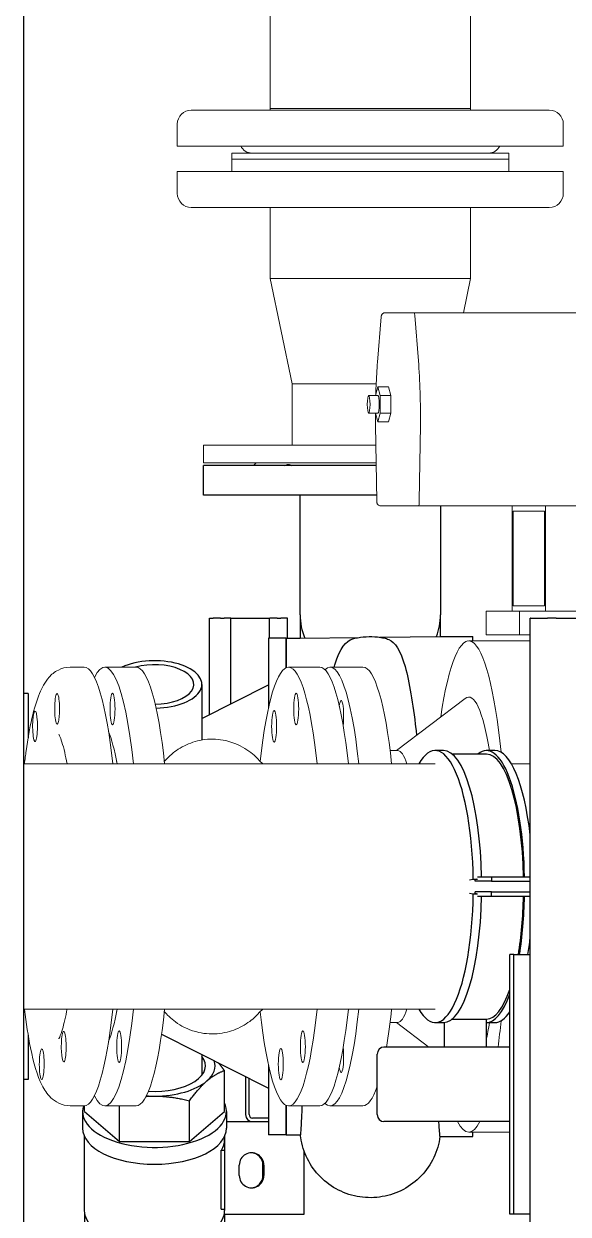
# Model space of a CAD drawing. Header units: millimetres. Extents: x 0 to 157650, y 0 to 89100.
# Drawn here: x 118070 to 119001, y 9935 to 11970 of the extents above; entities that cross this region are included whole.
import ezdxf

# ---------------------------------------------------------------- set-up
doc = ezdxf.new("R2010")
doc.units = ezdxf.units.MM
doc.header["$LTSCALE"] = 150
doc.layers.add('P_Biomass (BM)', color=150, linetype='Continuous', lineweight=18, true_color=0x007fff)
doc.layers.add('Visible', color=7, linetype='Continuous', lineweight=25)

msp = doc.modelspace()

# ---------------------------------------------------------------- linework, layer by layer
at = {"layer": 'P_Biomass (BM)'}
for p, q in [((118491.4, 12866.5), (118491.4, 11825.5)), ((118834.3, 12866.5), (118834.3, 11825.5)), ((118834.3, 11825.5), (118491.4, 11825.5)), ((118491.4, 11822.5), (118491.4, 11825.5)), ((118491.4, 11825.5), (118834.3, 11825.5)), ((118834.3, 11822.5), (118834.3, 11825.5)), ((118968.8, 11822.5), (118356.8, 11822.5)), ((118332.8, 11761), (118332.8, 11798.5)), ((118992.8, 11761), (118992.8, 11798.5)), ((118992.8, 11761), (118332.8, 11761)), ((118899.8, 11749), (118425.8, 11749)), ((118425.8, 11738.5), (118425.8, 11749)), ((118899.8, 11738.5), (118899.8, 11749)), ((118899.8, 11738.5), (118425.8, 11738.5)), ((118425.8, 11738.5), (118899.8, 11738.5)), ((118425.8, 11738.5), (118425.8, 11717.5)), ((118899.8, 11738.5), (118899.8, 11717.5)), ((118332.8, 11717.5), (118992.8, 11717.5)), ((118332.8, 11717.5), (118332.8, 11680)), ((118992.8, 11717.5), (118992.8, 11680)), ((118356.8, 11656), (118968.8, 11656)), ((118491.4, 11656), (118491.4, 11534.5)), ((118834.3, 11656), (118834.3, 11534.5)), ((118491.4, 11534.5), (118834.3, 11534.5)), ((118529.5, 11354.5), (118491.4, 11534.5)), ((118821.9, 11476), (118834.3, 11534.5)), ((118681.4, 11468.9), (118675.2, 11391.7)), ((118712.1, 11476), (118687.8, 11476)), ((118737.6, 11476), (118712.1, 11476)), ((119421.3, 11476), (118737.6, 11476)), ((118745.1, 11394), (118738.8, 11471.1)), ((118745.1, 11394), (118738.8, 11471.1)), ((118529.5, 11354.5), (118672.9, 11354.5)), ((118529.5, 11354.5), (118529.5, 11249.5)), ((118675.7, 11349.6), (118671.6, 11334.5)), ((118694, 11349.6), (118675.7, 11349.6)), ((118679.8, 11334.5), (118675.7, 11349.6)), ((118694, 11349.6), (118698.2, 11334.5)), ((118675.7, 11334.4), (118660, 11334.4)), ((118671.6, 11334.5), (118671.6, 11334.4)), ((118698.2, 11334.5), (118679.8, 11334.5)), ((118679.8, 11304.3), (118679.8, 11334.5)), ((118698.2, 11334.5), (118698.2, 11304.3)), ((118675.7, 11304.4), (118660, 11304.4)), ((118671.6, 11304.4), (118671.6, 11304.3)), ((118671.6, 11304.3), (118675.7, 11289.3)), ((118675.7, 11289.3), (118679.8, 11304.3)), ((118698.2, 11304.3), (118679.8, 11304.3)), ((118698.2, 11304.3), (118694, 11289.3)), ((118671.9, 11284.1), (118673.8, 11154.7)), ((118694, 11289.3), (118675.7, 11289.3)), ((118746.6, 11154.2), (118748.5, 11283.6)), ((118746.6, 11154.2), (118748.5, 11283.6)), ((118672.4, 11249.5), (118377.8, 11249.5)), ((118377.8, 11249.5), (118377.8, 11219.5)), ((118377.8, 11219.5), (118672.8, 11219.5)), ((118680.2, 11146), (118719.7, 11146)), ((118745.2, 11146), (118719.7, 11146)), ((118745.2, 11146), (118953.7, 11146)), ((118905.6, 11146), (118905.6, 10966)), ((118907.1, 10975), (118907.1, 11137)), ((118907.1, 11137), (118960.9, 11137)), ((118962.4, 11146), (118953.7, 11146)), ((118960.9, 11137), (118960.9, 10975)), ((118962.4, 11146), (118962.4, 10966)), ((119229, 11146), (118962.4, 11146)), ((118960.9, 10975), (118907.1, 10975)), ((118861.2, 10966), (118917.9, 10966)), ((118861.2, 10925.5), (118861.2, 10966)), ((119273.4, 10966), (118917.9, 10966)), ((118917.9, 10966), (118917.9, 10925.5)), ((119229, 10966), (118962.4, 10966)), ((118831.1, 10915), (118936.3, 10915)), ((118861.2, 10925.5), (118917.9, 10925.5)), ((118917.9, 10925.5), (118936.3, 10925.5)), ((118173.4, 10870), (118149.7, 10870)), ((118262.2, 10870), (118208.9, 10870)), ((118576.3, 10870), (118523, 10870)), ((118594.1, 10870), (118650.3, 10870)), ((118707.4, 10727.5), (118825, 10816.7)), ((118696.7, 10727.5), (118709.6, 10727.5)), ((118773.8, 10704.6), (118070.4, 10704.6)), ((118936.3, 10704.6), (118904.2, 10704.6)), ((118773.8, 10285.5), (118070.4, 10285.5)), ((118696.7, 10262.5), (118709.6, 10262.5)), ((118707.4, 10262.5), (118762.8, 10220.5)), ((118173.4, 10120), (118149.7, 10120)), ((118262.2, 10120), (118208.9, 10120)), ((118576.3, 10120), (118523, 10120)), ((118594.1, 10120), (118650.3, 10120)), ((118831.1, 10075), (118901.5, 10075))]:
    msp.add_line(p, q, dxfattribs=at)
for centre, radius, start, end in [((118356.8, 11798.5), 24, 90, 180), ((118968.8, 11798.5), 24, 0, 90), ((118460.3, 11770), 21, 205.3769, 270), ((118865.3, 11770), 21, 270, 334.6231), ((118356.8, 11680), 24, 180, 270), ((118968.8, 11680), 24, 270, 0)]:
    msp.add_arc(centre, radius, start, end, dxfattribs=at)
for centre, major_axis, start_param, end_param in [((118737.6, 11467), (0, 9), 5.187765, 6.283185), ((118737.6, 11467), (0, 9), 5.187765, 6.283185), ((118716.9, 11302), (0, 201), 4.62067, 5.187765), ((118716.9, 11302), (0, 201), 4.62067, 5.187765), ((118675.7, 11319.4), (0, 15), 3.141593, 6.283185), ((118745.2, 11155), (0, -9), 0, 1.479077), ((118745.2, 11155), (0, -9), 0, 1.479077), ((118831.1, 10495), (0, 420), 5.290475, 7.091863), ((118208.9, 10495), (0, 375), 5.305327, 6.588781), ((118173.4, 10495), (0, 375), 5.305327, 6.283185), ((118262.2, 10495), (0, 375), 5.305327, 6.283185), ((118523, 10495), (0, 375), 5.305327, 7.246652), ((118576.3, 10495), (0, 375), 5.305327, 6.283185), ((118594.1, 10495), (0, 375), 5.305327, 6.434189), ((118650.3, 10495), (0, 375), 5.305327, 6.283185), ((118831.1, 10495), (0, 324), 5.512728, 6.402149), ((118127.3, 10798.7), (0, -26.2), 3.306613, 8.72255), ((118613, 10786), (0, 27), 4.07331, 7.141273), ((118089.6, 10768.9), (0, 26.2), 0.950419, 6.366356), ((118200, 10495), (0, 282), 5.550058, 5.936176), ((118709.6, 10495), (0, 232.5), 5.835128, 6.283185), ((118208.9, 10495), (0, 249), 5.712565, 5.747448), ((118173.4, 10495), (0, -375), 0, 0.977858), ((118208.9, 10495), (0, -375), 5.97759, 7.261044), ((118200, 10495), (0, -282), 0.347009, 0.733128), ((118208.9, 10495), (0, 249), 3.67733, 3.712213), ((118262.2, 10495), (0, -375), 0, 0.977858), ((118523, 10495), (0, -375), 5.319719, 7.261044), ((118576.3, 10495), (0, -375), 0, 0.977858), ((118594.1, 10495), (0, -375), 6.132181, 7.261044), ((118650.3, 10495), (0, -375), 0.749543, 0.977858), ((118709.6, 10495), (0, -232.5), 0, 0.448058), ((118831.1, 10495), (0, -324), 0.62508, 0.770457), ((118831.1, 10495), (0, -420), 0.858503, 0.99271), ((118138.6, 10221.2), (0, -26.2), 0.950419, 6.366356), ((118101, 10191.3), (0, 26.2), 3.306613, 8.72255), ((118613, 10204), (0, -27), 5.425097, 8.49306), ((118650.3, 10495), (0, -375), 0, 0.424763), ((118831.1, 10495), (0, -420), 5.989359, 6.577011)]:
    msp.add_ellipse(centre, major_axis=major_axis, ratio=0.157549, start_param=start_param, end_param=end_param, dxfattribs=at)
for centre, major_axis in [((118660, 11319.4), (0, 15)), ((118222.1, 10798.7), (0, -27)), ((118536.1, 10798.7), (0, -27)), ((118498.4, 10768.9), (0, -27)), ((118233.4, 10221.2), (0, 27)), ((118547.5, 10221.2), (0, 27)), ((118509.8, 10191.3), (0, 27))]:
    msp.add_ellipse(centre, major_axis=major_axis, ratio=0.157549, dxfattribs=at)
for points, knots in [([(118687.8, 11476), (118687.2, 11476), (118686.5, 11475.9), (118685.4, 11475.5), (118684.8, 11475.3), (118683.9, 11474.6), (118683.5, 11474.2), (118682.8, 11473.4), (118682.6, 11473), (118682.1, 11472.2), (118682, 11471.8), (118681.8, 11471.1), (118681.7, 11470.8), (118681.6, 11470.2), (118681.5, 11469.9), (118681.5, 11469.4), (118681.4, 11469.1), (118681.4, 11468.9)], [1.570796, 1.570796, 1.570796, 1.570796, 1.621361, 1.621361, 1.676962, 1.676962, 1.749398, 1.749398, 1.858397, 1.858397, 2.034574, 2.034574, 2.253658, 2.253658, 2.472742, 2.472742, 2.666217, 2.666217, 2.666217, 2.666217]), ([(118675.2, 11391.7), (118674.6, 11385.1), (118674.2, 11378.4), (118673.3, 11364.5), (118673, 11357.4), (118672.5, 11345.9), (118672.4, 11341.4), (118672.2, 11337)], [2.6662171, 2.6662171, 2.6662171, 2.6662171, 2.779636, 2.779636, 2.8930549, 2.8930549, 2.9621048, 2.9621048, 2.9621048, 2.9621048]), ([(118673.8, 11154.7), (118673.8, 11154.3), (118673.8, 11153.9), (118673.8, 11153.1), (118673.9, 11152.7), (118674, 11152), (118674, 11151.6), (118674.2, 11150.7), (118674.3, 11150.2), (118674.9, 11149.1), (118675.1, 11148.8), (118675.5, 11148.2), (118675.8, 11147.9), (118676.4, 11147.4), (118676.6, 11147.2), (118677.6, 11146.6), (118678.3, 11146.3), (118679.5, 11146.1), (118679.9, 11146), (118680.2, 11146)], [3.233312, 3.233312, 3.233312, 3.233312, 3.529127, 3.529127, 3.824943, 3.824943, 4.120758, 4.120758, 4.416574, 4.416574, 4.507301, 4.507301, 4.569722, 4.569722, 4.614325, 4.614325, 4.683613, 4.683613, 4.712389, 4.712389, 4.712389, 4.712389]), ([(118149.7, 10870), (118142.3, 10870), (118135.1, 10868), (118122.5, 10861.7), (118117.6, 10857.3), (118105.8, 10844.2), (118101.4, 10835.2), (118087.2, 10800.6), (118080.2, 10768.1), (118073.3, 10719.8), (118072.3, 10712.3), (118071.4, 10704.6)], [3.8028951, 3.8028951, 3.8028951, 3.8028951, 3.881164, 3.881164, 3.9766797, 3.9766797, 4.1692631, 4.1692631, 4.6402685, 4.6402685, 4.7232941, 4.7232941, 4.7232941, 4.7232941]), ([(118126.6, 10824.6), (118126.6, 10824.6), (118126.6, 10824.6), (118127.1, 10825.1), (118127.6, 10825.1), (118128.5, 10824.1), (118128.9, 10823.2), (118129.5, 10821), (118129.7, 10820), (118130, 10818.8)], [-2.3553859, -2.3553859, -2.3553859, -2.3553859, -2.3490312, -2.3490312, -2.0439715, -2.0439715, -1.7543596, -1.7543596, -1.56067, -1.56067, -1.56067, -1.56067]), ([(118086.2, 10784.1), (118086.2, 10784.2), (118086.2, 10784.2), (118086.5, 10786.7), (118086.9, 10788.7), (118087.7, 10792), (118088, 10793.2), (118088.7, 10794.5), (118089, 10794.9), (118089.3, 10795)], [-2.3553852, -2.3553852, -2.3553852, -2.3553852, -2.3488819, -2.3488819, -2.0438878, -2.0438878, -1.7543331, -1.7543331, -1.56067, -1.56067, -1.56067, -1.56067]), ([(118144.3, 10704.6), (118143, 10711.8), (118141.7, 10718.3), (118137.2, 10737.8), (118133.8, 10747.9), (118130.8, 10754.2), (118130.3, 10755.2), (118130.1, 10755.3), (118130.1, 10755.3), (118130.1, 10755.3)], [3.0794929, 3.0794929, 3.0794929, 3.0794929, 3.2003899, 3.2003899, 3.4766791, 3.4766791, 3.570263, 3.570263, 3.578926, 3.578926, 3.578926, 3.578926]), ([(118473, 10710.5), (118467.9, 10716.3), (118461.2, 10722.7), (118442.6, 10735.2), (118430.2, 10741.2), (118404.3, 10747), (118391.8, 10747.7), (118368.4, 10744.9), (118357.7, 10741.6), (118338.2, 10732.7), (118329.9, 10727), (118319, 10717.7), (118315.3, 10714), (118312.2, 10710.5)], [2.0571036, 2.0571036, 2.0571036, 2.0571036, 2.1271017, 2.1271017, 2.1970997, 2.1970997, 2.2511001, 2.2511001, 2.3034271, 2.3034271, 2.3646688, 2.3646688, 2.4070939, 2.4070939, 2.4070939, 2.4070939]), ([(118473, 10710.5), (118473.7, 10709.8), (118474.5, 10708.9), (118476.8, 10706.9), (118478.1, 10705.8), (118479.9, 10704.6), (118479.9, 10704.6), (118479.9, 10704.6)], [2.05710363, 2.05710363, 2.05710363, 2.05710363, 2.09210266, 2.09210266, 2.12710168, 2.12710168, 2.12776761, 2.12776761, 2.12776761, 2.12776761]), ([(118071.4, 10285.5), (118074.4, 10261), (118077.8, 10238.7), (118087.2, 10193.1), (118092.9, 10172.4), (118105.4, 10147.7), (118109.6, 10140.8), (118120.2, 10130.6), (118124.5, 10127.2), (118135.6, 10121.9), (118142.6, 10120), (118149.7, 10120)], [6.0240887, 6.0240887, 6.0240887, 6.0240887, 6.2880468, 6.2880468, 6.6425206, 6.6425206, 6.7935042, 6.7935042, 6.868996, 6.868996, 6.9444877, 6.9444877, 6.9444877, 6.9444877]), ([(118130.1, 10234.7), (118130.1, 10234.7), (118130.4, 10235.1), (118131.8, 10237.8), (118133.6, 10241.9), (118138.1, 10255.9), (118140.9, 10267.5), (118143.8, 10282.8), (118144, 10284.1), (118144.3, 10285.5)], [0.8852715, 0.8852715, 0.8852715, 0.8852715, 0.951519, 0.951519, 1.1194839, 1.1194839, 1.361812, 1.361812, 1.3847046, 1.3847046, 1.3847046, 1.3847046]), ([(118312.2, 10279.5), (118317.3, 10273.7), (118324, 10267.3), (118342.6, 10254.8), (118355, 10248.8), (118380.9, 10243), (118393.4, 10242.3), (118416.8, 10245.2), (118427.5, 10248.4), (118447, 10257.3), (118455.3, 10263), (118466.2, 10272.3), (118469.9, 10276), (118473, 10279.5)], [5.1986963, 5.1986963, 5.1986963, 5.1986963, 5.2686943, 5.2686943, 5.3386924, 5.3386924, 5.3926928, 5.3926928, 5.4450197, 5.4450197, 5.5062614, 5.5062614, 5.5486866, 5.5486866, 5.5486866, 5.5486866]), ([(118479.9, 10285.5), (118479.9, 10285.4), (118479.9, 10285.4), (118478.1, 10284.3), (118476.8, 10283.2), (118474.5, 10281.2), (118473.7, 10280.3), (118473, 10279.5)], [5.47802258, 5.47802258, 5.47802258, 5.47802258, 5.4786885, 5.4786885, 5.51368753, 5.51368753, 5.54868656, 5.54868656, 5.54868656, 5.54868656]), ([(118142, 10205.9), (118142, 10205.8), (118142, 10205.8), (118141.7, 10203.4), (118141.4, 10201.3), (118140.7, 10198.1), (118140.3, 10196.8), (118139.6, 10195.5), (118139.3, 10195.1), (118139, 10195)], [-2.3553852, -2.3553852, -2.3553852, -2.3553852, -2.3488819, -2.3488819, -2.0438878, -2.0438878, -1.7543331, -1.7543331, -1.56067, -1.56067, -1.56067, -1.56067]), ([(118101.6, 10165.4), (118101.6, 10165.4), (118101.6, 10165.4), (118101.2, 10164.9), (118100.7, 10165), (118099.9, 10165.9), (118099.4, 10166.9), (118098.8, 10169), (118098.5, 10170.1), (118098.3, 10171.3)], [-2.3553859, -2.3553859, -2.3553859, -2.3553859, -2.3490312, -2.3490312, -2.0439715, -2.0439715, -1.7543596, -1.7543596, -1.56067, -1.56067, -1.56067, -1.56067])]:
    msp.add_open_spline(points, degree=3, knots=knots, dxfattribs=at)
for points in [[(118671.7, 11303.6), (118671.7, 11297.1), (118671.8, 11290.6), (118671.9, 11284.1)], [(118310.8, 10709), (118311.3, 10709.6), (118311.8, 10710.1), (118312.2, 10710.5)], [(118312.2, 10279.5), (118311.8, 10280), (118311.3, 10280.5), (118310.8, 10281)]]:
    msp.add_open_spline(points, degree=3, dxfattribs=at)
at = {"layer": 'Visible'}
for p, q in [((118070.4, 9160), (118070.4, 18394)), ((118387.8, 10954), (118387.8, 10954)), ((118387.8, 10954), (118394, 10954)), ((118387.8, 10788.8), (118387.8, 10954)), ((118406.7, 10954), (118394, 10954)), ((118406.7, 10954), (118413, 10954)), ((118424.3, 10954), (118413, 10954)), ((118424.3, 10954), (118490.4, 10954)), ((118424.3, 10807.3), (118424.3, 10954)), ((118490.4, 10954), (118491, 10954)), ((118490.4, 10919.5), (118490.4, 10954)), ((118503.7, 10954), (118491, 10954)), ((118503.7, 10954), (118510, 10954)), ((118521.3, 10954), (118510, 10954)), ((118521.3, 10919.5), (118521.3, 10954)), ((118936.8, 10954), (118936.3, 10954)), ((118936.3, 9154), (118936.3, 10954)), ((118936.8, 10954), (118965.7, 10954)), ((118980.6, 10954), (118965.7, 10954)), ((118980.6, 10954), (119080, 10954)), ((118788.2, 10727.5), (118773.8, 10727.5)), ((118876, 10727.5), (118861.6, 10727.5)), ((118861.6, 10721.5), (118802.9, 10721.5)), ((118832.4, 10506.5), (118838.8, 10507.8)), ((118838.8, 10507.8), (118846, 10507.8)), ((118844.3, 10507.4), (118842.2, 10507)), ((118870, 10504), (118842.3, 10504)), ((118845.9, 10511.5), (118870, 10511.5)), ((118870, 10511.5), (118870, 10504)), ((118870, 10511.5), (118936.3, 10511.5)), ((118870, 10504), (118936.3, 10504)), ((118832.4, 10483.5), (118838.8, 10482.3)), ((118838.8, 10482.3), (118846, 10482.3)), ((118844.3, 10482.6), (118842.2, 10483)), ((118870, 10486), (118842.3, 10486)), ((118870, 10478.5), (118870, 10486)), ((118870, 10486), (118936.3, 10486)), ((118845.9, 10478.5), (118870, 10478.5)), ((118870, 10478.5), (118936.3, 10478.5)), ((118908.2, 10378.8), (118901.5, 10378.8)), ((118901.5, 9934.8), (118901.5, 10378.8)), ((118908.2, 10378.8), (118936.3, 10378.8)), ((118908.2, 9934.8), (118908.2, 10378.8)), ((118773.8, 10262.5), (118788.2, 10262.5)), ((118788.9, 10262.5), (118788.9, 10220.5)), ((118802.9, 10268.5), (118860.9, 10268.5)), ((118860.9, 10268.5), (118860.9, 10220.5)), ((118860.9, 10268.5), (118861.6, 10268.5)), ((118861.6, 10262.5), (118876, 10262.5)), ((118901.5, 10220.5), (118686.2, 10220.5)), ((118674.7, 10105), (118674.7, 10208.5)), ((118449.5, 10169.9), (118449.5, 10105)), ((118455.5, 10105), (118455.5, 10166.9)), ((118488.8, 10099), (118461.5, 10099)), ((118416.8, 10093), (118461.5, 10093)), ((118461.5, 10093), (118488.8, 10093)), ((118901.5, 10093), (118686.2, 10093)), ((118549.6, 9934.8), (118549.6, 10043)), ((118438.8, 10000.8), (118438.8, 10018.8)), ((118479.3, 10000.8), (118479.3, 10018.8)), ((118480.7, 10018.8), (118480.7, 10000.8)), ((118413.3, 9934.8), (118549.6, 9934.8)), ((118908.2, 9934.8), (118901.5, 9934.8)), ((118936.3, 9934.8), (118908.2, 9934.8))]:
    msp.add_line(p, q, dxfattribs=at)
at = {"layer": 'Visible', "color": 9, "true_color": 0xc0c0c0}
for p, q in [((118672.9, 11215), (118377.8, 11215)), ((118377.8, 11164), (118377.8, 11215)), ((118467.8, 11219.5), (118463.3, 11215)), ((118673.6, 11164), (118377.8, 11164)), ((118542.8, 10959.6), (118542.8, 11164)), ((118782.8, 11146), (118782.8, 10959.6)), ((118542.8, 10959.6), (118542.8, 10919.5)), ((118782.8, 10922.5), (118782.8, 10959.6)), ((118488.8, 10919.5), (118488.8, 10801.1)), ((118518.8, 10919.5), (118488.8, 10919.5)), ((118518.8, 10869.1), (118518.8, 10919.5)), ((118518.8, 10919.5), (118542.8, 10919.5)), ((118518.8, 10919.5), (118518.8, 10869.1)), ((118542.8, 10919.5), (118643.6, 10920.8)), ((118679.1, 10921.2), (118782.8, 10922.5)), ((118782.8, 10922.5), (118838.3, 10922.5)), ((118838.3, 10915), (118838.3, 10922.5)), ((118374.8, 10840.6), (118374.8, 10745.5)), ((118374.8, 10782.2), (118488.8, 10840)), ((118077.8, 10825), (118070.4, 10825)), ((118077.8, 10825), (118077.8, 10749.3)), ((118077.8, 10240.7), (118077.8, 10165)), ((118306, 10242.8), (118488.8, 10150)), ((118374.8, 10207.9), (118374.8, 10172.3)), ((118413.3, 10110.5), (118413.3, 10180.4)), ((118488.8, 10188.9), (118488.8, 10070.5)), ((118077.8, 10165), (118070.4, 10165)), ((118174.3, 10110.5), (118174.3, 10120.1)), ((118234.1, 10058.8), (118234.1, 10120)), ((118353.6, 10058.8), (118353.6, 10128.7)), ((118518.8, 10070.5), (118518.8, 10120.9)), ((118518.8, 10120.9), (118518.8, 10070.5)), ((118170.8, 10110.5), (118170.8, 10081.7)), ((118174.3, 10110.5), (118234.1, 10058.8)), ((118353.6, 10058.8), (118413.3, 10110.5)), ((118416.8, 10110.5), (118416.8, 10081.7)), ((118838.3, 10067.5), (118838.3, 10075)), ((118173.8, 10068.2), (118173.8, 9940.8)), ((118234.1, 10058.8), (118353.6, 10058.8)), ((118413.8, 10068.2), (118413.8, 10062.3)), ((118413.8, 10062.3), (118413.8, 10044)), ((118518.8, 10070.5), (118488.8, 10070.5)), ((118518.8, 10070.5), (118542.8, 10070.5)), ((118542.8, 10070.5), (118543.6, 10070.5)), ((118781.7, 10067.5), (118782.8, 10067.5)), ((118782.8, 10067.5), (118838.3, 10067.5)), ((118408.1, 9943.4), (118408.1, 10044)), ((118408.1, 10044), (118413.8, 10044)), ((118413.8, 10044), (118413.8, 9943.4)), ((118174.3, 9935.4), (118174.3, 9870.9)), ((118408.1, 9943.4), (118413.8, 9943.4)), ((118413.3, 9935.4), (118413.3, 9870.9)), ((118413.8, 9943.4), (118413.8, 9940.8))]:
    msp.add_line(p, q, dxfattribs=at)
for centre, major_axis, ratio, start_param, end_param in [((118662.8, 10959.6), (-120, 0), 0.92388, 0, 0.369074), ((118662.8, 10959.6), (120, 0), 0.92388, 5.94117, 6.283185), ((118293.8, 10840.6), (81, 0), 0.5, 4.746862, 8.610391), ((118293.8, 10840.6), (67.3, 0), 0.5, 4.730676, 8.357723), ((118293.8, 10188.4), (87.2, 0), 0.5, 4.593972, 6.662625), ((118293.8, 10188.4), (103.5, 0), 0.5, 5.759587, 6.453355), ((118293.8, 10188.4), (-103.5, 0), 0.5, 1.570796, 2.617994), ((118293.8, 10188.4), (-103.5, 0), 0.5, 1.436034, 1.570796), ((118293.8, 10110.5), (123, 0), 0.5, 2.986249, 6.521919), ((118293.8, 10081.7), (123, 0), 0.5, 3.141593, 6.283185), ((118293.8, 10062.3), (120, 0), 0.5, 5.97409, 6.283185), ((118293.8, 9940.8), (-120, 0), 0.5, 0, 3.141593)]:
    msp.add_ellipse(centre, major_axis=major_axis, ratio=ratio, start_param=start_param, end_param=end_param, dxfattribs=at)
at = {"layer": 'Visible'}
for centre, major_axis, ratio, start_param, end_param in [((118773.8, 10495), (0, 232.5), 0.27999, 4.767204, 6.731243), ((118788.2, 10495), (0, 232.5), 0.27999, 4.783416, 6.283185), ((118861.6, 10495), (0, 232.5), 0.27999, 4.783416, 6.510861), ((118876, 10495), (0, 232.5), 0.27999, 5.101406, 6.283185), ((118861.6, 10495), (0, 226.5), 0.27999, 4.785301, 6.283185), ((118781, 10495), (0, 219), 0.27999, 4.753496, 4.767204), ((118773.8, 10495), (0, -232.5), 0.27999, 5.835128, 7.799166), ((118781, 10495), (0, -219), 0.27999, 1.515981, 1.529689), ((118788.2, 10495), (0, -232.5), 0.27999, 0, 1.499769), ((118861.6, 10495), (0, -226.5), 0.27999, 1.031835, 1.497884), ((118861.6, 10495), (0, -232.5), 0.27999, 1.047198, 1.499769), ((118876, 10495), (0, -232.5), 0.27999, 1.047198, 1.181779), ((118861.6, 10495), (0, -232.5), 0.27999, 6.272123, 6.941661), ((118861.6, 10495), (0, -226.5), 0.27999, 0, 0.679137), ((118876, 10495), (0, -232.5), 0.27999, 0, 0.401398), ((118686.2, 10208.5), (0, 12), 0.960003, 0, 1.570796), ((118461.5, 10105), (0, -12), 0.998237, 4.712389, 6.283185), ((118461.5, 10105), (0, -6), 0.998237, 4.712389, 6.283185), ((118686.2, 10105), (0, -12), 0.960003, 4.712389, 6.283185), ((118459.8, 10018.8), (0, 21), 0.998237, 4.712389, 7.853982), ((118458.3, 10018.8), (0, 21), 0.998237, 4.712389, 6.249205), ((118459.8, 10000.8), (0, -21), 0.998237, 4.712389, 7.853982), ((118458.3, 10000.8), (0, -21), 0.998237, 0.033981, 1.570796)]:
    msp.add_ellipse(centre, major_axis=major_axis, ratio=ratio, start_param=start_param, end_param=end_param, dxfattribs=at)
at = {"layer": 'Visible', "color": 9, "true_color": 0xc0c0c0}
for points, knots in [([(118516, 11215), (118518.4, 11216), (118520.8, 11216.5), (118524.8, 11216.5), (118526.5, 11216), (118527.8, 11215)], [1.5180561, 1.5180561, 1.5180561, 1.5180561, 1.798971, 1.798971, 2.0798859, 2.0798859, 2.0798859, 2.0798859]), ([(118600.9, 10870), (118601.3, 10871.4), (118601.7, 10872.7), (118611.2, 10904.1), (118621.2, 10914.6), (118634, 10918.8), (118635.2, 10919.1), (118636.4, 10919.4)], [43.447831, 43.447831, 43.447831, 43.447831, 43.737682, 43.737682, 50.422823, 50.422823, 51.079616, 51.079616, 51.079616, 51.079616]), ([(118636.4, 10919.4), (118649.1, 10922.2), (118662.4, 10923), (118679, 10921.3), (118682.7, 10920.7), (118686.3, 10920)], [0, 0, 0, 0, 1.300676, 1.300676, 1.670781, 1.670781, 1.670781, 1.670781]), ([(118686.3, 10920), (118689.1, 10919.5), (118691.8, 10918.6), (118704.9, 10912.2), (118714, 10899.9), (118729.8, 10844.5), (118735.6, 10808.3), (118741.1, 10761), (118741.5, 10757.4), (118741.9, 10753.7)], [1.31658, 1.31658, 1.31658, 1.31658, 1.946158, 1.946158, 4.497158, 4.497158, 6.829986, 6.829986, 7.020344, 7.020344, 7.020344, 7.020344]), ([(118543.6, 10070.5), (118544.1, 10070.5), (118544.7, 10080.4), (118546, 10105.7), (118546.3, 10112.5), (118546.6, 10120)], [5.732984, 5.732984, 5.732984, 5.732984, 11.042871, 11.042871, 12.659482, 12.659482, 12.659482, 12.659482]), ([(118779.5, 10093), (118779.7, 10090.1), (118779.8, 10087.4), (118780.7, 10073.4), (118781.2, 10067.5), (118781.7, 10067.5)], [18.052202, 18.052202, 18.052202, 18.052202, 18.408677, 18.408677, 20.091539, 20.091539, 20.091539, 20.091539]), ([(118781.9, 10067.5), (118780.3, 10055.2), (118776.7, 10042.9), (118765.9, 10020.2), (118758.6, 10009.5), (118741.1, 9991.1), (118730.7, 9983.2), (118708.2, 9971.1), (118695.9, 9966.9), (118670.7, 9962.6), (118657.6, 9962.4), (118632.4, 9966.2), (118619.9, 9970.2), (118597.1, 9981.7), (118586.5, 9989.4), (118568.6, 10007.5), (118561, 10018.1), (118549.6, 10040.9), (118545.8, 10053.4), (118543.8, 10067.5), (118543.6, 10069), (118543.4, 10070.5)], [0.043592, 0.043592, 0.043592, 0.043592, 1.289665, 1.289665, 2.557573, 2.557573, 3.829555, 3.829555, 5.104199, 5.104199, 6.380603, 6.380603, 7.657631, 7.657631, 8.934098, 8.934098, 10.208859, 10.208859, 11.480953, 11.480953, 11.632352, 11.632352, 11.632352, 11.632352])]:
    msp.add_open_spline(points, degree=3, knots=knots, dxfattribs=at)
for points, weights in [([(118383.4, 10162.6), (118397.3, 10174.6), (118413.3, 10180.4)], [1.77816775413, 1.77816775413, 1.65050105335]), ([(118413.3, 10180.4), (118408.2, 10187.5), (118403.4, 10193.4)], [1.65050105335, 1.68969663453, 1.71685858771]), ([(118353.6, 10128.7), (118369.6, 10150.6), (118383.4, 10162.6)], [1.65050105335, 1.77816775413, 1.77816775413]), ([(118279.4, 10136.2), (118286.6, 10136.7), (118293.8, 10136.7)], [1.76964494197, 1.77816775413, 1.77816775413]), ([(118293.8, 10136.7), (118321.5, 10136.7), (118353.6, 10128.7)], [1.77816775413, 1.77816775413, 1.65050105335])]:
    msp.add_rational_spline(points, weights, degree=2, dxfattribs=at)

doc.saveas('drawing.dxf')
